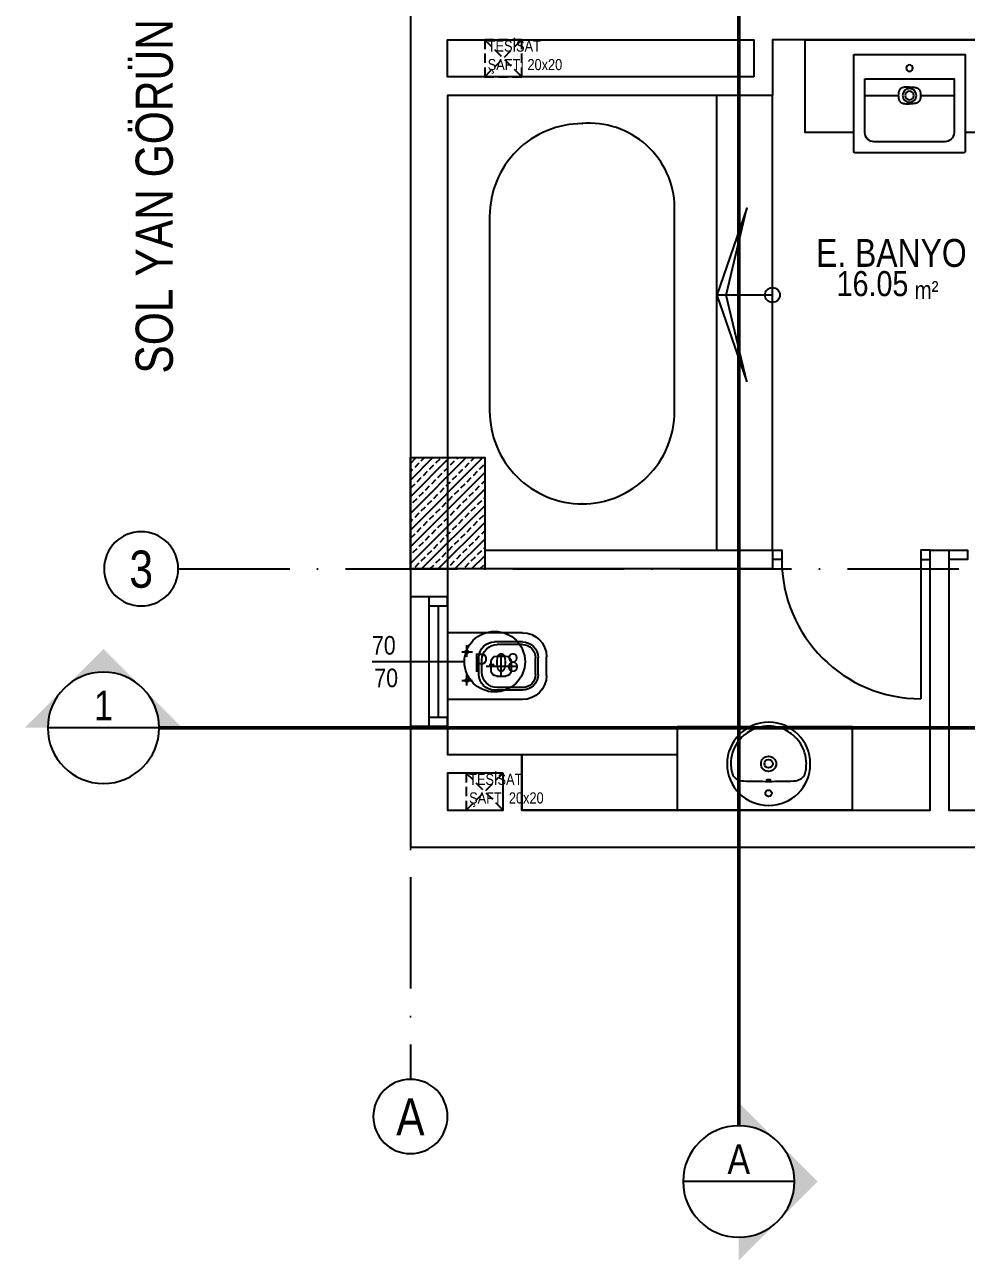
# Model space of a CAD drawing. Header units: millimetres. Extents: x 82776 to 137242, y 11666 to 27998.
# Drawn here: x 102813 to 103320, y 26525 to 27191 of the extents above; entities that cross this region are included whole.
import ezdxf
from ezdxf.enums import TextEntityAlignment as Align

# ---------------------------------------------------------------- set-up
doc = ezdxf.new("R2010")
doc.units = ezdxf.units.MM
for name, pattern in [('( Hidden )', [0.375, 0.25, -0.125]), ('ACAD_ISO10W100', [18, 12, -3, 0, -3]), ('DASHED', [15, 10, -5])]:
    doc.linetypes.add(name, pattern=pattern)
doc.layers.add('0_IFC_Area', color=100, linetype='Continuous', plot=False)
for name, color, linetype in [('0_IFC_Elevation_5', 252, 'Continuous'), ('0_IFC_Grid', 14, 'ACAD_ISO10W100'), ('0_IFC_Grid_Text_100', 14, 'Continuous'), ('0_IFC_Hatch_Structure', 251, 'Continuous'), ('0_IFC_Notation_Section_50', 10, 'Continuous'), ('0_IFC_Room_Text(No)_50', 12, 'Continuous'), ('0_IFC_Text_Explanation_50', 231, 'Continuous'), ('0_IFC_Window_Text', 60, 'Continuous'), ('1_IFC_Concrete_Section', 50, 'Continuous'), ('2_IFC_Wall', 130, 'Continuous'), ('3_IFC_Window', 136, 'Continuous'), ('5_IFC_Mechanical_Shaft', 132, 'Continuous'), ('6_IFC_Furniture', 35, 'Continuous'), ('6_IFC_Furniture_WC', 64, 'Continuous'), ('6_IFC_Furniture_Wetspace', 64, 'Continuous')]:
    doc.layers.add(name, color=color, linetype=linetype)
doc.styles.add('ARIAL-NARROW', font='ARIALN.TTF')
doc.styles.add('IFC_TEXT', font='ARIALN.TTF')

# ---------------------------------------------------------------- blocks, each defined once
blk = doc.blocks.new('A NK ST')
at = {"layer": '0_IFC_Hatch_Structure', "transparency": 33554687}
h = blk.add_hatch(dxfattribs=at)
h.set_pattern_fill('ANSI33', color=256, angle=180)
h.set_pattern_definition([(225, (-105891.8525, -41506.1965), (4.49012806, -4.49012806), []), (225, (-105896.3426, -41506.1965), (4.49012806, -4.49012806), [3.175, -1.5875])])
h.paths.add_polyline_path([(0, -640), (40, -640), (40, -700), (0, -700)])
at = {"layer": '1_IFC_Concrete_Section'}
blk.add_lwpolyline([(0, -640), (40, -640), (40, -700), (0, -700)], close=True, dxfattribs=at)
blk = doc.blocks.new('*U155')
blk.add_wipeout([(0, 0), (0, -50), (210, -50), (210, 0)]).dxf.layer = '6_IFC_Furniture_WC'
at = {"layer": '6_IFC_Furniture_WC'}
blk.add_lwpolyline([(0, 0), (210, 0), (210, -50), (0, -50)], close=True, dxfattribs=at)
blk = doc.blocks.new('IFC_VITRA_DOLAPLI LAVABO_53X60')
blk.add_wipeout([(-30, 0), (-30, -52), (-29.92, -52.38), (-29.71, -52.71), (-29.38, -52.92), (-29, -53), (29, -53), (29.38, -52.92), (29.71, -52.71), (29.92, -52.38), (30, -52), (30, 0)])
at = {"layer": '6_IFC_Furniture_Wetspace'}
for points in [[(30, 0), (-30, 0), (-30, -52, 0.414214), (-29, -53), (29, -53, 0.414214), (30, -52)], [(24, -13), (-24, -13), (-24, -42, 0.414214), (-19, -47), (19, -47, 0.414214), (24, -42)]]:
    blk.add_lwpolyline(points, format="xyb", close=True, dxfattribs=at)
for points in [[(-6, -22), (-24, -22)], [(24, -22), (6, -22)]]:
    blk.add_lwpolyline(points, dxfattribs=at)
for centre, radius in [((0, -7.25), 1.75), ((0, -22), 3.72), ((0, -22), 2.3)]:
    blk.add_circle(centre, radius, dxfattribs=at)
for points, knots in [([(0, -17.5), (-0.06, -17.5), (-0.19, -17.5), (-0.39, -17.5), (-0.61, -17.5), (-0.84, -17.51), (-1.19, -17.52), (-1.63, -17.54), (-2.02, -17.56), (-2.29, -17.58), (-2.48, -17.59), (-2.78, -17.62), (-3.2, -17.68), (-3.72, -17.8), (-4.23, -18.01), (-4.66, -18.28), (-4.96, -18.54), (-5.19, -18.8), (-5.36, -19.04), (-5.48, -19.25), (-5.57, -19.42), (-5.62, -19.55), (-5.65, -19.63), (-5.69, -19.73), (-5.76, -19.92), (-5.85, -20.26), (-5.91, -20.59), (-5.94, -20.85), (-5.95, -20.97), (-5.96, -21.1), (-5.97, -21.28), (-5.99, -21.49), (-5.99, -21.67), (-5.99, -21.76), (-5.99, -21.79), (-5.99, -21.79), (-5.99, -21.79), (-5.99, -21.79), (-6, -21.86), (-6, -21.93), (-6, -22)], [0, 0, 0, 0, 0.021235, 0.044398, 0.069488, 0.096503, 0.125441, 0.188156, 0.250809, 0.259174, 0.280971, 0.316202, 0.364758, 0.426426, 0.501333, 0.553318, 0.599123, 0.639049, 0.672981, 0.700865, 0.722699, 0.738482, 0.748226, 0.751949, 0.775963, 0.817208, 0.875651, 0.891156, 0.906586, 0.916856, 0.937593, 0.967865, 0.988685, 1, 1, 1, 1, 1, 1, 1.023802, 1.023802, 1.023802, 1.023802]), ([(0, -17.5), (0.06, -17.5), (0.17, -17.5), (0.33, -17.5), (0.49, -17.5), (0.65, -17.5), (0.8, -17.51), (0.95, -17.51), (1.13, -17.52), (1.36, -17.53), (1.64, -17.54), (1.91, -17.55), (2.18, -17.57), (2.45, -17.59), (2.71, -17.61), (2.98, -17.65), (3.34, -17.71), (3.7, -17.8), (4.04, -17.93), (4.28, -18.05), (4.52, -18.19), (4.81, -18.41), (5.14, -18.72), (5.4, -19.1), (5.57, -19.42), (5.68, -19.68), (5.76, -19.93), (5.83, -20.19), (5.88, -20.45), (5.92, -20.72), (5.95, -20.94), (5.96, -21.12), (5.97, -21.26), (5.98, -21.41), (5.99, -21.59), (5.99, -21.72), (5.99, -21.79)], [0, 0, 0, 0, 0.019433, 0.03836, 0.056783, 0.074702, 0.092116, 0.109028, 0.125437, 0.156951, 0.188127, 0.220468, 0.250803, 0.282181, 0.313591, 0.341056, 0.376316, 0.438776, 0.469086, 0.501412, 0.532849, 0.564147, 0.626696, 0.689351, 0.72066, 0.751939, 0.784968, 0.813934, 0.845062, 0.875656, 0.906589, 0.922198, 0.937595, 0.954891, 0.975694, 1, 1, 1, 1]), ([(-6, -22), (-6, -22.03), (-6, -22.11), (-5.99, -22.22), (-5.99, -22.33), (-5.99, -22.44), (-5.98, -22.55), (-5.98, -22.66), (-5.97, -22.77), (-5.96, -22.88), (-5.95, -22.99), (-5.94, -23.11), (-5.93, -23.22), (-5.92, -23.33), (-5.9, -23.44), (-5.88, -23.55), (-5.86, -23.66), (-5.84, -23.77), (-5.81, -23.87), (-5.79, -23.98), (-5.76, -24.09), (-5.72, -24.19), (-5.69, -24.3), (-5.65, -24.4), (-5.6, -24.51), (-5.56, -24.61), (-5.51, -24.71), (-5.45, -24.81), (-5.4, -24.9), (-5.34, -25), (-5.27, -25.09), (-5.21, -25.18), (-5.13, -25.26), (-5.06, -25.35), (-4.98, -25.43), (-4.9, -25.51), (-4.82, -25.58), (-4.73, -25.65), (-4.65, -25.72), (-4.55, -25.78), (-4.46, -25.85), (-4.27, -25.96), (-3.97, -26.11), (-3.54, -26.25), (-3.11, -26.34), (-2.67, -26.4), (-2.31, -26.43), (-1.98, -26.45), (-1.68, -26.47), (-1.37, -26.48), (-1.08, -26.5), (-0.81, -26.5), (-0.52, -26.51), (-0.25, -26.51), (-0.08, -26.51), (0, -26.52)], [0, 0, 0, 0, 0.012444, 0.024892, 0.037346, 0.049806, 0.062275, 0.074753, 0.087243, 0.099746, 0.112263, 0.124797, 0.137337, 0.149865, 0.16238, 0.174881, 0.187369, 0.199846, 0.212314, 0.224778, 0.237244, 0.249718, 0.26221, 0.274722, 0.287247, 0.29978, 0.312317, 0.324853, 0.337387, 0.349918, 0.362445, 0.374971, 0.387495, 0.400014, 0.412535, 0.42506, 0.437593, 0.450138, 0.462698, 0.475277, 0.487876, 0.500499, 0.550584, 0.600352, 0.650378, 0.700398, 0.750338, 0.771026, 0.812724, 0.849295, 0.875117, 0.910268, 0.942798, 0.972708, 1, 1, 1, 1]), ([(6, -22), (6, -22.03), (6, -22.11), (5.99, -22.22), (5.99, -22.33), (5.99, -22.44), (5.98, -22.56), (5.98, -22.69), (5.97, -22.83), (5.96, -22.96), (5.94, -23.15), (5.91, -23.39), (5.86, -23.66), (5.8, -23.93), (5.73, -24.19), (5.63, -24.46), (5.51, -24.71), (5.37, -24.95), (5.21, -25.18), (5.02, -25.39), (4.82, -25.58), (4.6, -25.76), (4.37, -25.91), (4.16, -26.01), (3.99, -26.09), (3.82, -26.16), (3.6, -26.23), (3.33, -26.29), (3.06, -26.35), (2.78, -26.39), (2.5, -26.41), (2.2, -26.44), (1.87, -26.46), (1.5, -26.48), (1.16, -26.49), (0.84, -26.5), (0.53, -26.51), (0.25, -26.51), (0.06, -26.51), (0, -26.52)], [0, 0, 0, 0, 0.012738, 0.0254592, 0.0380319, 0.0504141, 0.0626611, 0.0785725, 0.0939756, 0.107516, 0.1253075, 0.1579839, 0.1878028, 0.2175004, 0.2500399, 0.2812608, 0.3125508, 0.3438375, 0.3750933, 0.406479, 0.4378604, 0.4690727, 0.5004263, 0.5317664, 0.5473528, 0.5629141, 0.5938672, 0.6252488, 0.6554004, 0.6878107, 0.7190947, 0.7503345, 0.7897089, 0.8312873, 0.8751152, 0.9042351, 0.9375349, 0.9789235, 1, 1, 1, 1])]:
    blk.add_open_spline(points, degree=3, knots=knots, dxfattribs=at)
blk = doc.blocks.new('IFC_KLOZET')
blk.add_wipeout([(-18, 0), (18, 0), (18, -40.35), (18, -40.35), (17.95, -41.27), (17.9, -41.81), (17.6, -43.5), (16.51, -46.28), (15.18, -48.38), (14.47, -49.21), (14.19, -49.54), (12.92, -50.64), (12.19, -51.18), (11.5, -51.6), (10.02, -52.33), (8.68, -52.8), (7.64, -53.07), (6.85, -53.22), (6.19, -53.29), (5.31, -53.35), (-5, -53.35), (-6.46, -53.26), (-7.8, -53.03), (-9.49, -52.53), (-9.98, -52.34), (-10.98, -51.87), (-11.97, -51.28), (-13.44, -50.15), (-13.71, -49.96), (-14.2, -49.48), (-15.06, -48.5), (-15.97, -47.22), (-17.03, -45.04), (-17.5, -43.67), (-17.76, -42.49), (-17.9, -41.27), (-18, -40.35)]).dxf.layer = '6_IFC_Furniture_WC'
at = {"layer": '6_IFC_Furniture_WC'}
for p, q in [((-18, -40.35), (-18, 0)), ((18, -40.35), (18, 0)), ((-5, -10.35), (-11.35, -10.35)), ((-7.75, -7.81), (-7.75, -13.52)), ((10.5, -10.35), (4.15, -10.35)), ((7.75, -7.81), (7.75, -13.52)), ((4.5, -16.85), (-4.5, -16.85)), ((3.3, -18.53), (-3.3, -18.53)), ((-13, -40.35), (-13, -25.35)), ((-5.38, -26.55), (-5.38, -31.35)), ((2.38, -23.55), (-2.38, -23.55)), ((0, -20.91), (0, -37.32)), ((5.38, -26.55), (5.38, -31.35)), ((13, -40.35), (13, -25.35)), ((-11.6, -40.35), (-11.6, -26.83)), ((5.46, -28.95), (-6.14, -28.95)), ((11.6, -40.35), (11.6, -26.83)), ((-2.38, -34.35), (2.38, -34.35)), ((4.5, -47.45), (-4.5, -47.45)), ((4.5, -48.85), (-4.5, -48.85)), ((5, -53.35), (-5, -53.35))]:
    blk.add_line(p, q, dxfattribs=at)
blk.add_lwpolyline([(18, 0), (-18, 0)], dxfattribs=at)
for centre in [(-7.75, -10.35), (7.75, -10.35)]:
    blk.add_circle(centre, 0.75, dxfattribs=at)
for centre, radius, start, end in [((-7.75, -10.35), 0.75, 90, 270), ((-7.75, -10.35), 0.75, 270, 90), ((7.75, -10.35), 0.75, 90, 270), ((7.75, -10.35), 0.75, 270, 90), ((-4.5, -25.35), 8.5, 90, 180), ((-3.3, -26.83), 8.3, 90, 180), ((3.3, -26.83), 8.3, 0, 90), ((4.5, -25.35), 8.5, 0, 90), ((-2.38, -26.55), 3, 90, 180), ((2.38, -26.55), 3, 0, 90), ((-2.38, -31.35), 3, 180, 270), ((2.38, -31.35), 3, 270, 0), ((-5, -40.35), 13, 180, 270), ((-4.5, -40.35), 8.5, 180, 270), ((-4.5, -40.35), 7.1, 180, 270), ((4.5, -40.35), 8.5, 270, 0), ((4.5, -40.35), 7.1, 270, 0), ((5, -40.35), 13, 270, 0)]:
    blk.add_arc(centre, radius, start, end, dxfattribs=at)
blk = doc.blocks.new('*U82')
blk.add_wipeout([(-45.08, 0), (-45.08, -45), (49.08, -45), (49.08, 0)]).dxf.layer = '6_IFC_Furniture_WC'
at = {"layer": '6_IFC_Furniture_WC'}
blk.add_lwpolyline([(-45.08, 0), (49.08, 0), (49.08, -45), (-45.08, -45)], close=True, dxfattribs=at)
blk.add_wipeout([(22.35, -24.94), (21.92, -29.31), (20.65, -33.51), (18.58, -37.39), (15.79, -40.79), (12.4, -43.57), (8.52, -45.64), (4.32, -46.92), (-0.05, -47.35), (-4.43, -46.93), (-8.63, -45.65), (-12.51, -43.58), (-15.91, -40.79), (-18.7, -37.4), (-20.77, -33.52), (-22.05, -29.31), (-22.48, -24.94), (-22.05, -20.57), (-20.77, -16.36), (-18.7, -12.48), (-15.91, -9.09), (-12.51, -6.3), (-8.63, -4.23), (-4.43, -2.95), (-0.05, -2.52), (4.32, -2.96), (8.52, -4.23), (12.4, -6.31), (15.79, -9.09), (18.58, -12.49), (20.65, -16.36), (21.92, -20.57)])
at = {"layer": '6_IFC_Furniture_WC', "transparency": 33554687}
for centre, radius in [((0, -9.1), 1.75), ((0, -25), 4.09), ((0, -25), 2.25)]:
    blk.add_circle(centre, radius, dxfattribs=at)
for centre, radius, start, end in [((-0.06, -24.94), 22.41, 270.15806, 269.78442), ((-11.41, -22.6), 8.67, 154.51138, 172.0909), ((-14.24, -21.69), 5.74, 118.76137, 150.62501), ((-13.46, -23.08), 7.33, 90.36626, 118.81175), ((1.99, -572.43), 556.9, 90.20479, 91.59511), ((-1.99, -572.43), 556.9, 88.40489, 89.79521), ((13.46, -23.08), 7.33, 61.18825, 89.63374), ((14.24, -21.69), 5.74, 29.37499, 61.23863), ((11.41, -22.6), 8.67, 7.9091, 25.48862), ((-0.04, -25.02), 20.29, 169.73903, 180.20517), ((0.07, -24.98), 20.4, 180.13244, 197.48669), ((-0.07, -24.98), 20.4, 342.51331, 359.86756), ((0.04, -25.02), 20.29, 359.79483, 10.26097), ((-0.08, -25.05), 20.23, 197.41634, 229.82642), ((0.08, -25.05), 20.23, 310.17358, 342.58366), ((0.02, -24.98), 20.34, 229.74643, 252.69384), ((0.01, -25.05), 20.27, 252.65288, 269.97242), ((-0.01, -25.05), 20.27, 270.02758, 287.34712), ((-0.02, -24.98), 20.34, 287.30616, 310.25357)]:
    blk.add_arc(centre, radius, start, end, dxfattribs=at)
blk.add_ellipse((-0.01, -16.36), major_axis=(-1.19, 0), ratio=0.133501, dxfattribs=at)
blk = doc.blocks.new('*U133')
blk.add_wipeout([(0, 0), (83.85, 0), (83.85, -30), (0, -30)]).dxf.layer = '6_IFC_Furniture'
at = {"layer": '6_IFC_Furniture', "transparency": 33554687}
blk.add_lwpolyline([(0, -30), (0, 0), (83.85, 0), (83.85, -30)], close=True, dxfattribs=at)
blk = doc.blocks.new('A K1 PLAN')
at = {"layer": '2_IFC_Wall'}
for points in [[(185, 265), (20, 265), (20, 285), (185, 285)], [(50, -110), (20, -110), (20, -130), (50, -130)]]:
    blk.add_lwpolyline(points, close=True, dxfattribs=at)
blk.add_lwpolyline([(40, 10), (195, 10), (195, 0), (40, 0)], dxfattribs=at)
at = {"layer": '3_IFC_Window'}
for points in [[(195, 10), (200, 10), (200, 5), (195, 5)], [(280, 10), (275, 10), (275, 5), (280, 5)], [(290, 10), (300, 10), (300, 5), (290, 5)], [(275, 5), (275, -70)]]:
    blk.add_lwpolyline(points, dxfattribs=at)
blk.add_arc((275, 5), 75, 180, 270, dxfattribs=at)
at = {"layer": '6_IFC_Furniture'}
for points in [[(165, 10), (165, 255)], [(195, 10), (195, 255)], [(195, 147.5), (165, 147.5)]]:
    blk.add_lwpolyline(points, dxfattribs=at)
blk.add_lwpolyline([(181.15, 100.77), (170.07, 147.5), (181.15, 194.23), (165, 147.5)], close=True, dxfattribs=at)
blk.add_circle((195, 147.5), 4, dxfattribs=at)
at = {"layer": '6_IFC_Furniture_WC'}
blk.add_lwpolyline([(165, 10), (165, 255), (20, 255), (20, 60), (40, 60), (40, 10)], close=True, dxfattribs=at)
blk.add_lwpolyline([(42.68, 189.82), (42.68, 85.02, 0.414214), (92.68, 35.02), (92.32, 35.02, 0.414214), (142.32, 85.02), (142.32, 194.83, 0.435476), (92.32, 239.82), (92.68, 239.82, 0.414214)], format="xyb", close=True, dxfattribs=at)
for name, p in [('*U155', (212.58, 285)), ('*U133', (60, -100))]:
    blk.add_blockref(name, p)
at = {"xscale": -1.000000000000005, "rotation": 90}
blk.add_blockref('IFC_KLOZET', (19.97, -52.38), dxfattribs=at)
at = {"xscale": -1}
blk.add_blockref('IFC_VITRA_DOLAPLI LAVABO_53X60', (268.79, 277), dxfattribs=at)
at = {"rotation": 180}
blk.add_blockref('*U82', (192.93, -130), dxfattribs=at)
at = {"layer": '2_IFC_Wall'}
for points in [[(2000, 40), (2000, 700), (0, 700), (0, -150), (1550, -150)], [(620, 290), (550, 290), (550, 300), (610, 300), (610, 680), (20, 680), (20, 300), (450, 300), (450, 195), (435, 195), (435, 285), (195, 285), (195, 255), (20, 255), (20, -100), (60, -100), (60, -130), (280, -130), (280, 10), (290, 10), (290, -130), (440, -130), (440, 0)]]:
    blk.add_lwpolyline(points, dxfattribs=at)
blk = doc.blocks.new('*U1783')
at = {"layer": '0_IFC_Room_Text(No)_50'}
h = blk.add_hatch(color=256, dxfattribs=at)
h.paths.add_polyline_path([(0, 1061), (-530, 530, -0.414214), (530, 530)])
h.paths.add_polyline_path([(530, 530, -0.198912), (750, 0), (1061, 0)])
h.paths.add_polyline_path([(-530, 530), (-1061, 0), (-750, 0, -0.198912)])
at = {"layer": '0_IFC_Room_Text(No)_50', "linetype": 'Continuous'}
blk.add_line((-750, 0), (750, 0), dxfattribs=at)
blk.add_circle((0, 0), 750, dxfattribs=at)
at = {"layer": '0_IFC_Room_Text(No)_50', "style": 'IFC_TEXT'}
blk.add_attdef('NO', text='', height=400, dxfattribs=at).set_placement((0, 100), align=Align.CENTER)
for p in [(0, -100), (0, -374)]:
    blk.add_attdef('SHEET', text='', height=200, dxfattribs=at).set_placement(p, align=Align.TOP_CENTER)
blk = doc.blocks.new('*U478')
at = {"layer": '0_IFC_Room_Text(No)_50'}
h = blk.add_hatch(color=256, dxfattribs=at)
h.paths.add_polyline_path([(-1061, 0), (-530, -530, -0.414214), (-530, 530)])
h.paths.add_polyline_path([(-530, 530, -0.198912), (0, 750), (0, 1061)])
h.paths.add_polyline_path([(-530, -530), (0, -1061), (0, -750, -0.198912)])
at = {"layer": '0_IFC_Room_Text(No)_50', "linetype": 'Continuous'}
blk.add_line((-750, 0), (750, 0), dxfattribs=at)
blk.add_circle((0, 0), 750, dxfattribs=at)
at = {"layer": '0_IFC_Room_Text(No)_50', "style": 'IFC_TEXT'}
blk.add_attdef('NO', text='', height=400, dxfattribs=at).set_placement((0, 100), align=Align.CENTER)
for p in [(0, -100), (0, -374)]:
    blk.add_attdef('SHEET', text='', height=200, dxfattribs=at).set_placement(p, align=Align.TOP_CENTER)
blk = doc.blocks.new('A_KESIT YERLERI')
at = {"layer": '0_IFC_Notation_Section_50', "linetype": 'DASHED', "ltscale": 3, "const_width": 2}
for points in [[(-548.14, -30), (-548.14, 1120)], [(-860.32, 184.39), (1394.44, 184.39)]]:
    blk.add_lwpolyline(points, dxfattribs=at)
ref = blk.add_blockref('*U1783', (-890.32, 184.39), dxfattribs=dict(xscale=-0.0400000000259542, yscale=0.0400000000259542, zscale=0.0400000000259542))
ref.add_attrib('NO', '1', dxfattribs={"layer": '0_IFC_Room_Text(No)_50', "height": 16, "style": 'IFC_TEXT'}).set_placement((-890.32, 188.39), align=Align.CENTER)
ref = blk.add_blockref('*U478', (-548.14, -60), dxfattribs=dict(xscale=-0.0400000000259542, yscale=0.0400000000259542, zscale=0.0400000000259542))
ref.add_attrib('NO', 'A', dxfattribs={"layer": '0_IFC_Room_Text(No)_50', "height": 16, "style": 'IFC_TEXT'}).set_placement((-548.14, -56), align=Align.CENTER)
at = {"layer": '0_IFC_Notation_Section_50', "transparency": 33554687, "insert": (-872.98, 375.17), "char_height": 20, "attachment_point": 1, "rotation": 90, "style": 'IFC_TEXT'}
blk.add_mtext_dynamic_manual_height_columns('SOL YAN GÖRÜNÜŞ (GÖRÜNÜŞ-2)', width=439.5235, gutter_width=12.5, heights=[0], dxfattribs=at)
blk = doc.blocks.new('A K1 SAFT')
at = {"layer": '5_IFC_Mechanical_Shaft', "linetype": '( Hidden )', "ltscale": 20, "transparency": 33554687}
for points in [[(40, 415), (60, 415), (60, 435), (40, 435)], [(30, 20), (50, 20), (50, 40), (30, 40)]]:
    blk.add_lwpolyline(points, close=True, dxfattribs=at)
for points in [[(40, 415), (60, 435)], [(40, 435), (60, 415)], [(30, 20), (50, 40)], [(30, 40), (50, 20)]]:
    blk.add_lwpolyline(points, dxfattribs=at)
at = {"layer": '0_IFC_Text_Explanation_50', "char_height": 6, "attachment_point": 1, "style": 'IFC_TEXT'}
for insert in [(41.64, 434.61), (31.64, 39.61)]:
    blk.add_mtext_dynamic_manual_height_columns('\\pxql;TESİSAT\\PŞAFTI 20x20', width=93.331, gutter_width=12.5, heights=[0], dxfattribs=dict(at, insert=insert))
blk = doc.blocks.new('0_IFC_AXIS_TEXT_100')
at = {"layer": '0_IFC_Grid_Text_100'}
blk.add_circle((0, 1000), 1000, dxfattribs=at)
at = {"layer": '0_IFC_Grid_Text_100', "style": 'IFC_TEXT'}
blk.add_attdef('AXIS_NO', text='', height=1000, dxfattribs=at).set_placement((0, 993), align=Align.MIDDLE_CENTER)
blk = doc.blocks.new('A_AKS')
at = {"layer": '0_IFC_Grid', "ltscale": 5}
for points in [[(0, 1355), (0.00191, 255)], [(-125, 530), (2125.00231, 530)]]:
    blk.add_lwpolyline(points, dxfattribs=at)
ref = blk.add_blockref('0_IFC_AXIS_TEXT_100', (-144.99773, 509.99773), dxfattribs=dict(xscale=-0.02, yscale=0.02, zscale=0.02, rotation=0.0064968962269241))
ref.add_attrib('AXIS_NO', '3', dxfattribs={"layer": '0_IFC_Grid_Text_100', "height": 20, "rotation": 0.0064969, "style": 'IFC_TEXT'}).set_placement((-144.99998, 529.85205), align=Align.MIDDLE_CENTER)
ref = blk.add_blockref('0_IFC_AXIS_TEXT_100', (0.00454, 215), dxfattribs=dict(xscale=-0.02, yscale=0.02, zscale=0.02, rotation=0.0064968962269241))
ref.add_attrib('AXIS_NO', 'A', dxfattribs={"layer": '0_IFC_Grid_Text_100', "height": 20, "rotation": 0.0064969, "style": 'IFC_TEXT'}).set_placement((0.00228, 234.85432), align=Align.MIDDLE_CENTER)
blk = doc.blocks.new('0_IFC_ROOM_TEXT_50')
at = {"layer": '0_IFC_Room_Text(No)_50', "insert": (13.22, -40.02), "char_height": 9.625, "attachment_point": 1, "style": 'IFC_TEXT'}
blk.add_mtext_dynamic_manual_height_columns('m²', width=16.6949, gutter_width=6.88, heights=[0], dxfattribs=at)
at = {"layer": '0_IFC_Room_Text(No)_50', "style": 'IFC_TEXT'}
blk.add_attdef('ROOM_NUMBER', text='', height=7.7, dxfattribs=at).set_placement((0.68, -10.73), align=Align.CENTER)
blk.add_attdef('ROOM_NAME', text='', height=13.47, dxfattribs=at).set_placement((0.68, -24.84), align=Align.MIDDLE_CENTER)
blk.add_attdef('AREA', text='', height=13.47, dxfattribs=at).set_placement((9.85, -49.66), align=Align.RIGHT)
at = {"layer": '0_IFC_Text_Explanation_50', "style": 'IFC_TEXT', "flags": 1}
for tag, p in [('DÖŞEME:', (-41.09, -64.38)), ('DUVAR:', (-41.09, -75.48)), ('TAVAN:', (-41.09, -86.74))]:
    blk.add_attdef(tag, p, '', height=7.7, dxfattribs=at)
blk = doc.blocks.new('A_K1_ALAN')
at = {"layer": '0_IFC_Area'}
blk.add_lwpolyline([(-1545, 415), (-1785, 415), (-1785, 385), (-1960, 385), (-1960, 190), (-1940, 190), (-1940, 140), (-1785, 140), (-1785, 130), (-1960, 130), (-1960, 30), (-1920, 30), (-1920, 0), (-1700, 0), (-1700, 140), (-1690, 140), (-1690, 0), (-1540, 0), (-1540, 130), (-1590, 130), (-1590, 170), (-1545, 170)], close=True, dxfattribs=at)
ref = blk.add_blockref('0_IFC_ROOM_TEXT_50', (-1721.65, 325))
ref.add_attrib('ROOM_NAME', 'E. BANYO', dxfattribs={"layer": '0_IFC_Room_Text(No)_50', "height": 15, "style": 'IFC_TEXT'}).set_placement((-1720.97, 300.16), align=Align.MIDDLE_CENTER)
ref.add_attrib('AREA', '16.05', dxfattribs={"layer": '0_IFC_Room_Text(No)_50', "height": 13.475, "style": 'IFC_TEXT'}).set_placement((-1711.8, 276.9), align=Align.RIGHT)
blk = doc.blocks.new('*U1513')
at = {"layer": '0_IFC_Window_Text'}
blk.add_circle((35, 40.42), 16.31, dxfattribs=at)
at = {"layer": '0_IFC_Window_Text', "insert": (21.19, -25.68), "char_height": 10, "attachment_point": 1, "rotation": 90, "style": 'ARIAL-NARROW'}
blk.add_mtext_dynamic_manual_height_columns('70', width=65.1539, gutter_width=50, heights=[0], dxfattribs=at)
at = {"layer": '0_IFC_Window_Text', "style": 'ARIAL-NARROW'}
blk.add_attdef('TİP', (40.48, 29.24), '', height=10, rotation=90, dxfattribs=at)
blk.add_wipeout([(0, 15), (70, 15), (70, -5), (0, -5)]).dxf.layer = '3_IFC_Window'
at = {"layer": '0_IFC_Elevation_5'}
blk.add_lwpolyline([(0, 5), (0, -5), (70, -5), (70, 5)], dxfattribs=at)
at = {"layer": '0_IFC_Window_Text'}
blk.add_lwpolyline([(35, 24.11), (35, -25.68)], dxfattribs=at)
at = {"layer": '2_IFC_Wall'}
for points in [[(0, 15), (0, -5)], [(70, 15), (70, -5)]]:
    blk.add_lwpolyline(points, dxfattribs=at)
at = {"layer": '3_IFC_Window'}
for points in [[(0, 5), (5, 5), (5, 15), (0, 15)], [(65, 5), (70, 5), (70, 15), (65, 15)]]:
    blk.add_lwpolyline(points, close=True, dxfattribs=at)
for points in [[(0, 15), (70, 15)], [(5, 10), (65, 10)], [(5, 5), (65, 5)]]:
    blk.add_lwpolyline(points, dxfattribs=at)
at = {"layer": '0_IFC_Window_Text', "style": 'ARIAL-NARROW'}
blk.add_attdef('YUKSEKLIK', (48.75, -24.41), '', height=10, rotation=90, dxfattribs=at)
blk = doc.blocks.new('A K1 DOGRAMA')
at = {"rotation": 270}
blk.add_blockref('*U1513', (5, -715), dxfattribs=at).add_auto_attribs({'YUKSEKLIK': '70', 'TİP': 'P-08'})

msp = doc.modelspace()

# ---------------------------------------------------------------- block references
msp.add_blockref('A K1 PLAN', (103020.29, 26897.91))

# ---------------------------------------------------------------- next in the draw order: block references
for name, p in [('A_KESIT YERLERI', (103745.29, 26627.91)), ('A_AKS', (103020.29, 26367.91)), ('A NK ST', (103020.29, 27597.91)), ('A_K1_ALAN', (105000.29, 26767.91)), ('A K1 SAFT', (103020.3, 26747.91))]:
    msp.add_blockref(name, p)

# ---------------------------------------------------------------- next in the draw order: block references
msp.add_blockref('A K1 DOGRAMA', (103020.29, 27597.91))

doc.saveas('drawing.dxf')
